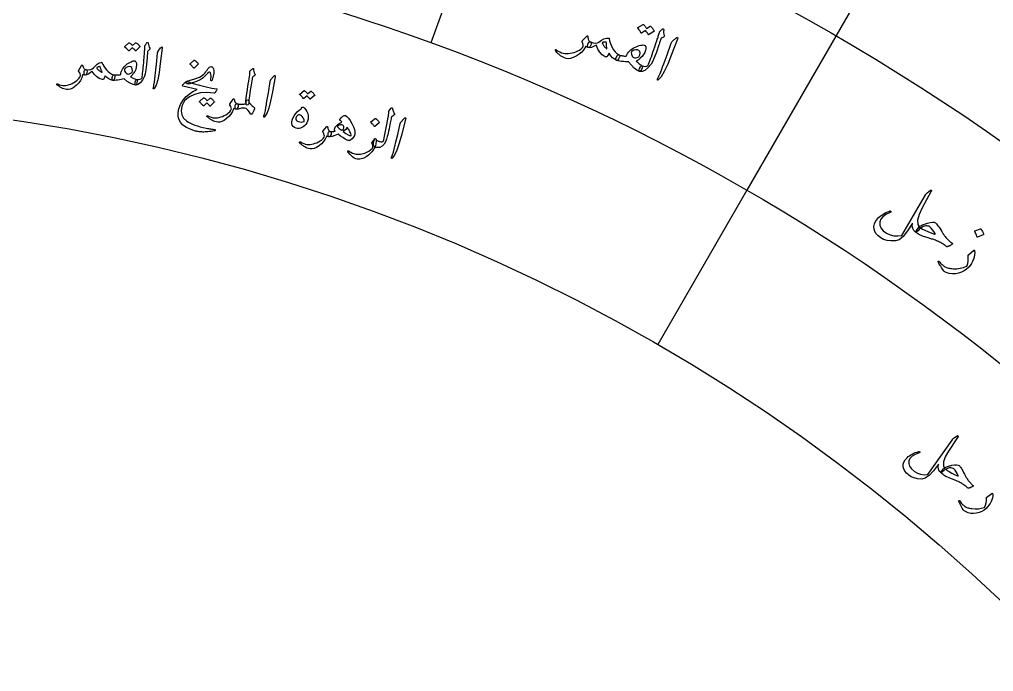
# Model space of a CAD drawing. Header units: millimetres. Extents: x -78 to 78, y -78 to 100.
# Drawn here: x 7.72 to 35.26, y 35.39 to 53.83 of the extents above; entities that cross this region are included whole.
import ezdxf

# ---------------------------------------------------------------- set-up
doc = ezdxf.new("R2010")
doc.units = ezdxf.units.MM
for name, color, linetype in [('ENGRAVE', 7, 'Continuous'), ('ENGRAVE_FINE', 8, 'Continuous'), ('TEXT', 5, 'Continuous')]:
    doc.layers.add(name, color=color, linetype=linetype)

msp = doc.modelspace()

# ---------------------------------------------------------------- linework, layer by layer
at = {"layer": 'ENGRAVE'}
for points in [[(35.0688, 60.7409), (30.8063, 53.358)], [(30.8063, 53.358), (28.2875, 48.9954)], [(28.2875, 48.9954), (25.7688, 44.6328)]]:
    msp.add_lwpolyline(points, dxfattribs=at)
for radius in [75.95, 75.95, 73.9156, 70.1375, 70.1375, 67.1538, 61.6125, 61.6125, 56.575, 56.575, 51.5375, 51.5375]:
    msp.add_circle((0, 0), radius, dxfattribs=at)
at = {"layer": 'ENGRAVE_FINE'}
msp.add_lwpolyline([(21.0727, 57.8968), (19.3498, 53.1631)], dxfattribs=at)
at = {"layer": 'TEXT'}
for points in [[(25.5574, 53.6375), (25.5607, 53.6386), (25.5644, 53.6384), (25.5686, 53.637), (25.5732, 53.6342), (25.5875, 53.6195), (25.601, 53.6045), (25.6136, 53.589), (25.6253, 53.5731), (25.6362, 53.5567), (25.6463, 53.5396), (25.6557, 53.5217), (25.6643, 53.5032), (25.6654, 53.4983), (25.6648, 53.4939), (25.6625, 53.49), (25.6586, 53.4867), (25.511, 53.3952), (25.5079, 53.3945), (25.5045, 53.3962), (25.5008, 53.4), (25.4969, 53.4062), (25.4945, 53.4112), (25.4904, 53.4186), (25.4844, 53.4283), (25.4765, 53.4404), (25.4667, 53.455), (25.455, 53.4723), (25.4412, 53.4922), (25.4255, 53.5148), (25.31, 53.4439), (25.3054, 53.4422), (25.3011, 53.4433), (25.297, 53.4472), (25.2932, 53.454), (25.2899, 53.4598), (25.2846, 53.4687), (25.2772, 53.4807), (25.2678, 53.4958), (25.2561, 53.5141), (25.2419, 53.5357), (25.2252, 53.5606), (25.206, 53.5887), (25.2045, 53.5926), (25.2045, 53.5958), (25.2061, 53.5983), (25.2092, 53.6), (25.3556, 53.6864), (25.3589, 53.6875), (25.3626, 53.6873), (25.3667, 53.6859), (25.3714, 53.6832), (25.384, 53.6714), (25.3957, 53.6592), (25.4067, 53.6463), (25.4168, 53.6329), (25.4262, 53.6191), (25.4349, 53.6049), (25.4428, 53.5904), (25.4501, 53.5756)], [(25.8319, 53.4909), (25.8575, 53.5134), (25.8775, 53.5314), (25.8922, 53.5447), (25.9013, 53.5535), (25.9077, 53.5589), (25.914, 53.5618), (25.9203, 53.5624), (25.9265, 53.5606), (25.9325, 53.5564), (25.9363, 53.5505), (25.938, 53.543), (25.9375, 53.5339), (25.9341, 53.4897), (25.9354, 53.4477), (25.9413, 53.4081), (25.9518, 53.3708), (25.9542, 53.3593), (25.9515, 53.349), (25.9436, 53.3398), (25.9307, 53.3318), (25.866, 53.2969), (25.8569, 53.2716), (25.8481, 53.2467), (25.8395, 53.2223), (25.8311, 53.1983), (25.8229, 53.1747), (25.8149, 53.1516), (25.8071, 53.1288), (25.7995, 53.1066), (25.7292, 52.9005), (25.6699, 52.7415), (25.622, 52.6294), (25.5853, 52.5643), (25.4935, 52.4585), (25.4073, 52.3891), (25.3268, 52.3564), (25.2518, 52.3601), (25.2501, 52.3609), (25.2484, 52.3618), (25.2467, 52.3626), (25.245, 52.3634), (25.2394, 52.3781), (25.2436, 52.4036), (25.2575, 52.4399), (25.2811, 52.487), (25.2912, 52.5038), (25.3022, 52.5143), (25.3142, 52.5184), (25.3271, 52.5162), (25.3752, 52.5038), (25.4194, 52.502), (25.4597, 52.511), (25.4962, 52.5306), (25.5124, 52.5675), (25.5297, 52.6101), (25.5483, 52.6581), (25.5681, 52.7118), (25.5891, 52.7707), (25.6113, 52.8347), (25.6348, 52.9037), (25.6594, 52.9777), (25.6841, 53.0502), (25.7062, 53.1155), (25.7255, 53.1735), (25.7421, 53.2243), (25.7562, 53.2677), (25.768, 53.3037), (25.7776, 53.3322), (25.7849, 53.3532), (25.8151, 53.4605), (25.8192, 53.4705), (25.8234, 53.4789), (25.8277, 53.4857), (25.8319, 53.4909)], [(11.0008, 53.1673), (11.0034, 53.169), (11.0067, 53.1697), (11.0107, 53.1693), (11.0154, 53.1679), (11.0313, 53.158), (11.0464, 53.1476), (11.0609, 53.1367), (11.0746, 53.1252), (11.0878, 53.1131), (11.1005, 53.1001), (11.1126, 53.0864), (11.1243, 53.0719), (11.1263, 53.0678), (11.1267, 53.0638), (11.1255, 53.0599), (11.1228, 53.0561), (11.0123, 52.9433), (11.0097, 52.9421), (11.0063, 52.9428), (11.0022, 52.9454), (10.9974, 52.95), (10.9943, 52.954), (10.989, 52.9596), (10.9816, 52.9669), (10.972, 52.9758), (10.9602, 52.9866), (10.9461, 52.9993), (10.9297, 53.0139), (10.9109, 53.0304), (10.8243, 52.9428), (10.8206, 52.9403), (10.8165, 52.9404), (10.8121, 52.9429), (10.8073, 52.9481), (10.8031, 52.9525), (10.7965, 52.9592), (10.7873, 52.9682), (10.7758, 52.9795), (10.7615, 52.9931), (10.7443, 53.0091), (10.7242, 53.0274), (10.7011, 53.0482), (10.6989, 53.0513), (10.6983, 53.0541), (10.6991, 53.0566), (10.7015, 53.0588), (10.812, 53.1668), (10.8147, 53.1685), (10.818, 53.1691), (10.822, 53.1688), (10.8267, 53.1674), (10.8403, 53.1597), (10.8533, 53.1514), (10.8658, 53.1425), (10.8776, 53.1328), (10.8889, 53.1227), (10.8996, 53.112), (10.9098, 53.101), (10.9194, 53.0894)], [(11.2749, 53.0974), (11.2926, 53.1228), (11.3064, 53.143), (11.3164, 53.158), (11.3226, 53.1677), (11.3271, 53.1738), (11.332, 53.1778), (11.3374, 53.1797), (11.3433, 53.1794), (11.3495, 53.177), (11.3541, 53.1727), (11.3572, 53.1664), (11.3588, 53.1582), (11.3654, 53.1185), (11.3756, 53.0817), (11.3894, 53.048), (11.4067, 53.0173), (11.4113, 53.0077), (11.4112, 52.998), (11.4062, 52.9882), (11.3965, 52.9783), (11.347, 52.9335), (11.3445, 52.9092), (11.3421, 52.8853), (11.3398, 52.8619), (11.3376, 52.8388), (11.3354, 52.8163), (11.3334, 52.7941), (11.3314, 52.7724), (11.3296, 52.7511), (11.3121, 52.5539), (11.2942, 52.4007), (11.2762, 52.2913), (11.2579, 52.2259), (11.1998, 52.1125), (11.1387, 52.0327), (11.0747, 51.9863), (11.0077, 51.9733), (11.006, 51.9737), (11.0043, 51.9741), (11.0026, 51.9744), (11.0009, 51.9748), (10.9929, 51.9865), (10.991, 52.01), (10.9955, 52.045), (11.0061, 52.0917), (11.0114, 52.1087), (11.0188, 52.1204), (11.0285, 52.1266), (11.0404, 52.1274), (11.0855, 52.1269), (11.1249, 52.1349), (11.1586, 52.1516), (11.1866, 52.1768), (11.1928, 52.2129), (11.1989, 52.2542), (11.2049, 52.3007), (11.2108, 52.3524), (11.2165, 52.409), (11.2223, 52.4702), (11.228, 52.5362), (11.2338, 52.6069), (11.2399, 52.6763), (11.2452, 52.7387), (11.2497, 52.7941), (11.2533, 52.8425), (11.2564, 52.8839), (11.259, 52.9183), (11.2613, 52.9455), (11.2632, 52.9657), (11.2666, 53.0669), (11.2681, 53.0767), (11.27, 53.085), (11.2722, 53.0919), (11.2749, 53.0974)], [(23.6441, 53.2361), (23.7611, 53.3526), (23.7721, 53.3612), (23.7804, 53.3641), (23.7859, 53.3613), (23.7886, 53.353), (23.7923, 53.3218), (23.7972, 53.2944), (23.8031, 53.2706), (23.8102, 53.2506), (23.8201, 53.2333), (23.8326, 53.2184), (23.8478, 53.2061), (23.8657, 53.1962), (23.882, 53.1831), (23.8886, 53.1627), (23.8856, 53.1351), (23.873, 53.1001), (23.8551, 53.0672), (23.8361, 53.046), (23.816, 53.0363), (23.7948, 53.0381), (23.7805, 53.0438), (23.7661, 53.05), (23.7517, 53.0567), (23.7372, 53.0639), (23.7344, 53.0644), (23.7312, 53.0634), (23.7277, 53.0611), (23.7238, 53.0573), (23.6772, 52.9783), (23.6183, 52.9078), (23.547, 52.8457), (23.4635, 52.7919), (23.3787, 52.7504), (23.3036, 52.7253), (23.2382, 52.7167), (23.1825, 52.7245), (23.1343, 52.7414), (23.0914, 52.7598), (23.0538, 52.7797), (23.0216, 52.8013), (23.0066, 52.8136), (22.9908, 52.8273), (22.9742, 52.8424), (22.9567, 52.8589), (22.9387, 52.877), (22.9202, 52.8968), (22.9013, 52.9184), (22.8819, 52.9417), (22.877, 52.9472), (22.8737, 52.9526), (22.8722, 52.9577), (22.8724, 52.9626), (22.8737, 52.9687), (22.8759, 52.9731), (22.8789, 52.9759), (22.8827, 52.977), (22.8873, 52.9775), (22.8919, 52.9767), (22.8964, 52.9746), (22.9009, 52.9712), (22.9509, 52.9362), (22.9999, 52.9084), (23.0479, 52.8877), (23.0949, 52.8743), (23.1439, 52.8669), (23.1937, 52.8639), (23.2444, 52.8654), (23.2959, 52.8713), (23.3483, 52.8815), (23.4016, 52.8959), (23.456, 52.9144), (23.5113, 52.937), (23.5557, 52.9603), (23.5941, 52.986), (23.6266, 53.0141), (23.6532, 53.0446), (23.661, 53.0706), (23.6605, 53.1045), (23.6518, 53.1463), (23.6347, 53.196), (23.6324, 53.2062), (23.6332, 53.2162), (23.6371, 53.2262), (23.6441, 53.2361)], [(24.3819, 53.3005), (24.3876, 53.3), (24.3919, 53.298), (24.3947, 53.2946), (24.3961, 53.2898), (24.4089, 53.2275), (24.4275, 53.1642), (24.4519, 53.0997), (24.482, 53.0341), (24.5191, 52.9706), (24.5634, 52.9148), (24.6148, 52.8668), (24.6736, 52.8264), (24.6864, 52.8162), (24.6928, 52.803), (24.6928, 52.7867), (24.6862, 52.7673), (24.6609, 52.7187), (24.6382, 52.6862), (24.618, 52.6697), (24.6002, 52.6694), (24.5433, 52.7026), (24.4903, 52.7471), (24.4412, 52.8031), (24.3959, 52.8704), (24.3712, 52.8289), (24.351, 52.7983), (24.3354, 52.7786), (24.3242, 52.7699), (24.3141, 52.7671), (24.3042, 52.7664), (24.2944, 52.7677), (24.2848, 52.7711), (24.1985, 52.8309), (24.1287, 52.9045), (24.0753, 52.9919), (24.0382, 53.0931), (24.0366, 53.0969), (24.0339, 53.0988), (24.0301, 53.0988), (24.0251, 53.0969), (23.9556, 53.0588), (23.8937, 53.0364), (23.8396, 53.0298), (23.7931, 53.0389), (23.785, 53.0446), (23.7801, 53.0532), (23.7782, 53.0645), (23.7795, 53.0788), (23.7882, 53.1189), (23.7997, 53.1509), (23.8142, 53.1747), (23.8316, 53.1904), (23.8412, 53.1953), (23.8498, 53.1981), (23.8574, 53.1986), (23.864, 53.197), (23.9415, 53.1708), (24.0072, 53.161), (24.0612, 53.1675), (24.1033, 53.1904), (24.1761, 53.2427), (24.2469, 53.2785), (24.3155, 53.2978), (24.3819, 53.3005)], [(24.3157, 53.1741), (24.3146, 53.1773), (24.3124, 53.1799), (24.3092, 53.1818), (24.305, 53.1833), (24.2773, 53.1871), (24.2521, 53.1868), (24.2296, 53.1823), (24.2098, 53.1738), (24.204, 53.1694), (24.2008, 53.1646), (24.2004, 53.1594), (24.2027, 53.1537), (24.2131, 53.1336), (24.2245, 53.1139), (24.237, 53.0947), (24.2506, 53.0758), (24.2654, 53.0574), (24.2812, 53.0393), (24.2981, 53.0217), (24.3162, 53.0045), (24.3211, 53.0007), (24.3252, 52.9983), (24.3285, 52.9973), (24.331, 52.9977), (24.3326, 52.9994), (24.3332, 53.002), (24.3328, 53.0056), (24.3315, 53.0102), (24.3285, 53.027), (24.3257, 53.0449), (24.3232, 53.0639), (24.3209, 53.0839), (24.3189, 53.105), (24.3174, 53.1271), (24.3163, 53.1501), (24.3157, 53.1741)], [(26.2762, 53.2955), (26.3087, 53.3192), (26.3277, 53.3237), (26.3332, 53.3092), (26.3252, 53.2756), (26.1563, 52.833), (26.0515, 52.5618), (25.9541, 52.352), (25.8643, 52.2035), (25.7821, 52.1161), (25.7723, 52.1105), (25.765, 52.1084), (25.7603, 52.11), (25.7582, 52.115), (25.7577, 52.1216), (25.7588, 52.1292), (25.7615, 52.138), (25.7658, 52.1478), (25.8027, 52.2225), (25.8385, 52.3035), (25.873, 52.3907), (25.9062, 52.4842), (25.9154, 52.5084), (25.9393, 52.5741), (25.9781, 52.6814), (26.0316, 52.8302), (26.1471, 53.1617), (26.1544, 53.1787), (26.1628, 53.1936), (26.1724, 53.2064), (26.183, 53.2169)], [(11.7094, 53.0212), (11.733, 53.0491), (11.7488, 53.0573), (11.7568, 53.0456), (11.757, 53.0142), (11.7038, 52.5868), (11.6701, 52.3247), (11.6295, 52.1184), (11.5824, 51.9678), (11.5288, 51.8728), (11.5214, 51.8657), (11.5154, 51.8623), (11.5109, 51.8627), (11.5079, 51.8667), (11.506, 51.8724), (11.5053, 51.8793), (11.5058, 51.8876), (11.5075, 51.8972), (11.5239, 51.9712), (11.5379, 52.0505), (11.5495, 52.135), (11.5586, 52.2247), (11.5614, 52.248), (11.5683, 52.3113), (11.5793, 52.4143), (11.5943, 52.5573), (11.6245, 52.875), (11.6272, 52.8917), (11.6314, 52.9066), (11.6371, 52.92), (11.6442, 52.9316)], [(25.4029, 53.0969), (25.4054, 53.0957), (25.4076, 53.0944), (25.4095, 53.0932), (25.4112, 53.0919), (25.4127, 53.0906), (25.4142, 53.0891), (25.4156, 53.0876), (25.4169, 53.0859), (25.4285, 53.061), (25.4338, 53.0325), (25.4327, 53.0003), (25.4253, 52.9645), (25.4007, 52.8964), (25.3678, 52.8347), (25.3264, 52.7794), (25.2766, 52.7305), (25.2637, 52.7196), (25.2503, 52.709), (25.2365, 52.6985), (25.2223, 52.6883), (25.2076, 52.6782), (25.1925, 52.6684), (25.177, 52.6587), (25.161, 52.6493), (25.1831, 52.6276), (25.2048, 52.6073), (25.2261, 52.5883), (25.2469, 52.5708), (25.2674, 52.5547), (25.2876, 52.5403), (25.3075, 52.5274), (25.3271, 52.5162), (25.3336, 52.5097), (25.3357, 52.4986), (25.3335, 52.483), (25.3269, 52.4628), (25.3063, 52.4136), (25.287, 52.38), (25.2688, 52.3622), (25.2518, 52.3601), (25.1781, 52.3961), (25.1024, 52.4533), (25.0244, 52.5316), (24.9441, 52.631), (24.9013, 52.631), (24.8544, 52.633), (24.8034, 52.6368), (24.7483, 52.6425), (24.6938, 52.6495), (24.6507, 52.6564), (24.6189, 52.6633), (24.5985, 52.6702), (24.5899, 52.6771), (24.5848, 52.6883), (24.5832, 52.7036), (24.5852, 52.7231), (24.5875, 52.7338), (24.5905, 52.7441), (24.5942, 52.754), (24.5988, 52.7635), (24.6038, 52.7729), (24.6092, 52.782), (24.615, 52.791), (24.621, 52.7999), (24.6345, 52.8151), (24.6474, 52.8248), (24.6599, 52.8288), (24.6718, 52.8272), (24.6988, 52.8201), (24.7253, 52.8136), (24.7513, 52.8077), (24.7768, 52.8025), (24.802, 52.7977), (24.8272, 52.7934), (24.8523, 52.7895), (24.8773, 52.7861), (24.8925, 52.8267), (24.914, 52.8661), (24.9419, 52.9044), (24.9762, 52.9416), (25.008, 52.9696), (25.0418, 52.9953), (25.0776, 53.0187), (25.1154, 53.0398), (25.1554, 53.0585), (25.198, 53.0746), (25.2429, 53.0883), (25.2904, 53.0995), (25.3258, 53.1049), (25.3564, 53.1064), (25.3821, 53.1037), (25.4029, 53.0969)], [(25.2364, 52.9503), (25.1945, 52.9675), (25.1482, 52.9704), (25.0976, 52.9591), (25.0427, 52.9336), (25.0301, 52.9225), (25.0231, 52.9045), (25.0216, 52.8797), (25.0256, 52.848), (25.0354, 52.8154), (25.0492, 52.7889), (25.0673, 52.7683), (25.0895, 52.7537), (25.1176, 52.7456), (25.1514, 52.7451), (25.191, 52.7522), (25.2364, 52.7668), (25.2617, 52.8262), (25.2702, 52.8766), (25.2618, 52.918), (25.2364, 52.9503)], [(10.036, 52.6152), (10.0411, 52.616), (10.0453, 52.6152), (10.0485, 52.6128), (10.0508, 52.6088), (10.0756, 52.5566), (10.1058, 52.5047), (10.1413, 52.453), (10.1821, 52.4017), (10.2285, 52.3536), (10.2797, 52.314), (10.3356, 52.2827), (10.3962, 52.2597), (10.4097, 52.2536), (10.4182, 52.2433), (10.4217, 52.2289), (10.4201, 52.2103), (10.4083, 52.1619), (10.3953, 52.1283), (10.381, 52.1094), (10.3654, 52.1052), (10.3079, 52.1222), (10.2515, 52.1501), (10.196, 52.1888), (10.1415, 52.2384), (10.1287, 52.1965), (10.1175, 52.1651), (10.1079, 52.1443), (10.1, 52.1342), (10.0917, 52.1295), (10.083, 52.1268), (10.0741, 52.1258), (10.0649, 52.1267), (9.9757, 52.1609), (9.8981, 52.2107), (9.832, 52.2763), (9.7774, 52.3577), (9.7751, 52.3606), (9.7723, 52.3617), (9.769, 52.3609), (9.765, 52.3582), (9.7119, 52.3094), (9.6621, 52.2763), (9.6157, 52.2587), (9.5727, 52.2567), (9.5644, 52.26), (9.5581, 52.2665), (9.5541, 52.2761), (9.5521, 52.2889), (9.551, 52.3263), (9.5543, 52.357), (9.562, 52.3812), (9.5739, 52.3988), (9.5813, 52.4052), (9.5883, 52.4095), (9.5949, 52.4116), (9.6011, 52.4116), (9.6752, 52.4053), (9.7354, 52.4109), (9.7816, 52.4283), (9.8138, 52.4577), (9.8668, 52.5196), (9.9215, 52.5665), (9.9779, 52.5984), (10.036, 52.6152)], [(10.9815, 52.6566), (10.9839, 52.656), (10.9861, 52.6554), (10.9881, 52.6547), (10.9899, 52.654), (10.9915, 52.6531), (10.9931, 52.6522), (10.9947, 52.6511), (10.9963, 52.6499), (11.0119, 52.6305), (11.0227, 52.6064), (11.0287, 52.5778), (11.0299, 52.5446), (11.023, 52.4791), (11.0073, 52.4174), (10.9827, 52.3597), (10.9494, 52.3057), (10.9403, 52.2933), (10.9308, 52.281), (10.9209, 52.2688), (10.9105, 52.2567), (10.8998, 52.2446), (10.8886, 52.2326), (10.877, 52.2208), (10.8649, 52.209), (10.8891, 52.1946), (10.9126, 52.1814), (10.9355, 52.1692), (10.9577, 52.1583), (10.9793, 52.1485), (11.0003, 52.1401), (11.0206, 52.1331), (11.0404, 52.1274), (11.0475, 52.1231), (11.0518, 52.1138), (11.0532, 52.0995), (11.0518, 52.0803), (11.0443, 52.0323), (11.0344, 51.9985), (11.0223, 51.9789), (11.0077, 51.9733), (10.9349, 51.9892), (10.8556, 52.0232), (10.7698, 52.0754), (10.6773, 52.1458), (10.6395, 52.1366), (10.5977, 52.1281), (10.5519, 52.1205), (10.502, 52.1136), (10.4523, 52.108), (10.4128, 52.1047), (10.3832, 52.1039), (10.3637, 52.1056), (10.3546, 52.1099), (10.3477, 52.1186), (10.343, 52.1318), (10.3405, 52.1494), (10.3402, 52.1593), (10.3406, 52.169), (10.3418, 52.1786), (10.3437, 52.1881), (10.3462, 52.1974), (10.349, 52.2066), (10.3521, 52.2158), (10.3555, 52.225), (10.3641, 52.2413), (10.3734, 52.2526), (10.3835, 52.2589), (10.3944, 52.2601), (10.4198, 52.2596), (10.4446, 52.2596), (10.4688, 52.2601), (10.4925, 52.261), (10.5158, 52.2623), (10.5389, 52.2639), (10.5619, 52.2659), (10.5848, 52.2683), (10.5894, 52.3074), (10.5998, 52.3469), (10.6161, 52.3868), (10.6384, 52.427), (10.6604, 52.4586), (10.6846, 52.4886), (10.7112, 52.517), (10.74, 52.5438), (10.7713, 52.569), (10.8054, 52.5925), (10.8421, 52.6143), (10.8816, 52.6345), (10.9117, 52.647), (10.9384, 52.6548), (10.9616, 52.6581), (10.9815, 52.6566)], [(12.6582, 52.6785), (12.6609, 52.6801), (12.6642, 52.6807), (12.6682, 52.6802), (12.6728, 52.6786), (12.7031, 52.6571), (12.7307, 52.6331), (12.7556, 52.6066), (12.7779, 52.5776), (12.7797, 52.5735), (12.7801, 52.5698), (12.7789, 52.5665), (12.7763, 52.5636), (12.6642, 52.4539), (12.6604, 52.4515), (12.6564, 52.4517), (12.652, 52.4544), (12.6474, 52.4597), (12.6434, 52.4643), (12.637, 52.4712), (12.6282, 52.4805), (12.6171, 52.4922), (12.6033, 52.5063), (12.5867, 52.5229), (12.5673, 52.5419), (12.545, 52.5635), (12.5422, 52.5668), (12.5411, 52.5698), (12.5417, 52.5723), (12.544, 52.5745)], [(9.3985, 52.3985), (9.4765, 52.5268), (9.4844, 52.5367), (9.4911, 52.541), (9.4965, 52.5398), (9.5007, 52.533), (9.5108, 52.5063), (9.521, 52.4831), (9.5314, 52.4635), (9.542, 52.4473), (9.5544, 52.4341), (9.5687, 52.4238), (9.5849, 52.4161), (9.6028, 52.4113), (9.62, 52.4033), (9.6302, 52.3867), (9.6336, 52.3616), (9.6301, 52.328), (9.6213, 52.2951), (9.6092, 52.2722), (9.5935, 52.2593), (9.5744, 52.2564), (9.5605, 52.2583), (9.5465, 52.2606), (9.5323, 52.2634), (9.518, 52.2667), (9.5154, 52.2665), (9.5128, 52.265), (9.5102, 52.2621), (9.5075, 52.2579), (9.4835, 52.1781), (9.4468, 52.1031), (9.3973, 52.0328), (9.3352, 51.9672), (9.2693, 51.9122), (9.2084, 51.8738), (9.1526, 51.8521), (9.1017, 51.8469), (9.0554, 51.8513), (9.0136, 51.8583), (8.9761, 51.8678), (8.943, 51.8799), (8.9271, 51.8875), (8.9101, 51.8962), (8.8922, 51.9059), (8.8732, 51.9167), (8.8533, 51.9287), (8.8327, 51.9422), (8.8114, 51.9572), (8.7893, 51.9736), (8.7837, 51.9774), (8.7796, 51.9814), (8.7772, 51.9856), (8.7763, 51.99), (8.7761, 51.9956), (8.7771, 52), (8.7791, 52.0031), (8.7823, 52.0049), (8.7863, 52.0063), (8.7905, 52.0066), (8.7949, 52.0058), (8.7996, 52.0038), (8.8514, 51.9837), (8.9006, 51.9697), (8.9475, 51.9619), (8.9919, 51.9602), (9.0368, 51.9642), (9.0814, 51.9724), (9.1258, 51.9847), (9.17, 52.001), (9.214, 52.0214), (9.258, 52.0456), (9.302, 52.0737), (9.346, 52.1057), (9.3801, 52.1359), (9.4085, 52.1669), (9.4311, 52.1987), (9.4479, 52.2314), (9.4492, 52.256), (9.4415, 52.2859), (9.4247, 52.3209), (9.3988, 52.3611), (9.3946, 52.3696), (9.3931, 52.3786), (9.3944, 52.3883), (9.3985, 52.3985)], [(10.0048, 52.4893), (10.0032, 52.4918), (10.0007, 52.4936), (9.9975, 52.4947), (9.9934, 52.495), (9.9681, 52.4923), (9.946, 52.4866), (9.9271, 52.4779), (9.9114, 52.466), (9.9072, 52.4609), (9.9055, 52.456), (9.9063, 52.4513), (9.9095, 52.4468), (9.923, 52.4313), (9.9374, 52.4164), (9.9526, 52.4021), (9.9687, 52.3884), (9.9857, 52.3753), (10.0036, 52.3628), (10.0224, 52.3509), (10.042, 52.3396), (10.0472, 52.3373), (10.0513, 52.336), (10.0545, 52.3359), (10.0566, 52.3368), (10.0576, 52.3386), (10.0576, 52.3411), (10.0565, 52.3442), (10.0543, 52.348), (10.048, 52.3621), (10.0417, 52.3773), (10.0353, 52.3935), (10.029, 52.4107), (10.0227, 52.4289), (10.0165, 52.4481), (10.0106, 52.4682), (10.0048, 52.4893)], [(10.8663, 52.4911), (10.8255, 52.4972), (10.784, 52.4897), (10.7418, 52.4688), (10.6989, 52.4344), (10.6902, 52.4219), (10.6878, 52.4045), (10.6919, 52.3822), (10.7023, 52.3551), (10.718, 52.3284), (10.736, 52.308), (10.7564, 52.2937), (10.7791, 52.2857), (10.8057, 52.2846), (10.8356, 52.2915), (10.8691, 52.3063), (10.906, 52.3291), (10.9155, 52.387), (10.912, 52.4333), (10.8956, 52.468), (10.8663, 52.4911)], [(12.4054, 52.0462), (12.4183, 52.0557), (12.4327, 52.0647), (12.4486, 52.0732), (12.466, 52.0812), (12.4848, 52.0889), (12.5052, 52.0964), (12.5271, 52.1035), (12.5506, 52.1104), (12.6549, 52.1422), (12.7407, 52.1715), (12.808, 52.1985), (12.8566, 52.2232), (12.8961, 52.2496), (12.9317, 52.2791), (12.9632, 52.3115), (12.9907, 52.3469), (13.0033, 52.3649), (13.0156, 52.382), (13.0275, 52.3981), (13.0391, 52.4133), (13.0502, 52.4274), (13.0606, 52.4402), (13.0704, 52.4517), (13.0795, 52.4619), (13.0981, 52.4785), (13.1168, 52.4891), (13.1356, 52.4935), (13.1545, 52.4918), (13.1715, 52.4845), (13.1864, 52.4716), (13.1992, 52.4532), (13.21, 52.4292), (13.218, 52.3784), (13.2139, 52.3091), (13.1975, 52.2212), (13.1688, 52.1147), (13.1653, 52.1053), (13.1604, 52.0992), (13.154, 52.0964), (13.1462, 52.0969), (13.1389, 52.1004), (13.1341, 52.1063), (13.1317, 52.1148), (13.1317, 52.1258), (13.1392, 52.2108), (13.1349, 52.2739), (13.119, 52.3151), (13.0914, 52.3344), (13.0832, 52.335), (13.0742, 52.3329), (13.0642, 52.3281), (13.0533, 52.3205), (13.0481, 52.3157), (13.042, 52.3096), (13.0348, 52.3023), (13.0267, 52.2938), (13.0175, 52.2841), (13.0074, 52.2731), (12.9963, 52.2609), (12.9842, 52.2475), (12.9156, 52.1801), (12.8309, 52.1223), (12.7303, 52.0743), (12.6137, 52.0358), (12.6125, 52.0354), (12.6088, 52.0342), (12.6027, 52.0323), (12.5942, 52.0297), (12.5832, 52.0263), (12.5698, 52.0221), (12.554, 52.0171), (12.5357, 52.0114), (12.4983, 52.0044), (12.4642, 52.0079), (12.4332, 52.0218), (12.4054, 52.0462)], [(14.282, 52.0349), (14.2635, 51.9256), (14.2476, 51.8283), (14.2343, 51.743), (14.2236, 51.6698), (14.2155, 51.6086), (14.2101, 51.5596), (14.2073, 51.5228), (14.2072, 51.4982), (14.2081, 51.4662), (14.2033, 51.4412), (14.1927, 51.4233), (14.1763, 51.4123), (14.1589, 51.4086), (14.145, 51.4123), (14.1348, 51.4234), (14.1283, 51.4419), (14.1254, 51.5063), (14.135, 51.6201), (14.1568, 51.7835), (14.1909, 51.9963), (14.2071, 52.0874), (14.2196, 52.1603), (14.2282, 52.215), (14.2329, 52.2515), (14.2352, 52.3343), (14.2365, 52.3486), (14.2394, 52.3612), (14.2438, 52.3721), (14.2498, 52.3811), (14.2711, 52.4013), (14.2877, 52.417), (14.2996, 52.428), (14.3068, 52.4345), (14.3202, 52.4432), (14.3299, 52.4449), (14.3359, 52.4398), (14.3381, 52.4277), (14.3392, 52.395), (14.3466, 52.3592), (14.3602, 52.3203), (14.3801, 52.2783), (14.3836, 52.2701), (14.3841, 52.2627), (14.3816, 52.2561), (14.3761, 52.2504), (14.368, 52.2438), (14.3604, 52.2377), (14.3532, 52.232), (14.3466, 52.2267), (14.3404, 52.2219), (14.3346, 52.2175), (14.3294, 52.2136), (14.3245, 52.2101), (14.3173, 52.2039), (14.3118, 52.1972), (14.308, 52.1901), (14.306, 52.1825), (14.3037, 52.1653), (14.2989, 52.135), (14.2917, 52.0915), (14.282, 52.0349)], [(12.5963, 52.031), (12.8129, 51.9699), (13.0014, 51.9222), (13.1619, 51.8881), (13.2945, 51.8678), (13.2986, 51.8673), (13.302, 51.8661), (13.3046, 51.8644), (13.3066, 51.862), (13.3077, 51.8592), (13.308, 51.856), (13.3074, 51.8525), (13.3059, 51.8486), (13.2986, 51.834), (13.2917, 51.8207), (13.2852, 51.8085), (13.2792, 51.7977), (13.2737, 51.788), (13.2685, 51.7796), (13.2638, 51.7725), (13.2595, 51.7666), (13.2513, 51.7575), (13.243, 51.7514), (13.2345, 51.7482), (13.2259, 51.7481), (13.0212, 51.7622), (12.837, 51.749), (12.6735, 51.7088), (12.5307, 51.6417), (12.4538, 51.5871), (12.3924, 51.5243), (12.3467, 51.4536), (12.3164, 51.3748), (12.2961, 51.2446), (12.3119, 51.1306), (12.3638, 51.0329), (12.4516, 50.9513), (12.5, 50.9212), (12.5543, 50.8928), (12.6145, 50.866), (12.6806, 50.8407), (12.7525, 50.817), (12.83, 50.7947), (12.9131, 50.7737), (13.002, 50.7541), (13.0337, 50.7478), (13.065, 50.7419), (13.0959, 50.7364), (13.1262, 50.7311), (13.1559, 50.7262), (13.1848, 50.7218), (13.2127, 50.7178), (13.2398, 50.7143), (13.2479, 50.7126), (13.253, 50.709), (13.2552, 50.7034), (13.2545, 50.6959), (13.2517, 50.6877), (13.2481, 50.6818), (13.2438, 50.678), (13.2388, 50.6765), (13.1866, 50.6685), (13.1375, 50.6618), (13.0914, 50.6562), (13.0482, 50.6518), (13.0082, 50.6486), (12.9713, 50.6463), (12.9375, 50.645), (12.9068, 50.6447), (12.8784, 50.646), (12.8509, 50.6477), (12.8242, 50.6498), (12.7984, 50.6524), (12.7735, 50.6556), (12.7494, 50.6598), (12.726, 50.6649), (12.7034, 50.6709), (12.5517, 50.7217), (12.4291, 50.7803), (12.3356, 50.8467), (12.2712, 50.9213), (12.2307, 51.0047), (12.2102, 51.0957), (12.2097, 51.1942), (12.2293, 51.3002), (12.2768, 51.4263), (12.3465, 51.543), (12.4385, 51.6503), (12.5529, 51.748), (12.5952, 51.7756), (12.6416, 51.8007), (12.6921, 51.8231), (12.7468, 51.8429), (12.3365, 51.9457), (12.3276, 51.9523), (12.3253, 51.961), (12.3295, 51.9716), (12.3403, 51.9844), (12.3591, 52.0022), (12.3762, 52.0181), (12.3915, 52.0322), (12.405, 52.0445), (12.4167, 52.0549), (12.4265, 52.0632), (12.4346, 52.0695), (12.4408, 52.0738), (12.4521, 52.0721), (12.4818, 52.0644), (12.5299, 52.0507), (12.5963, 52.031)], [(14.9042, 52.2132), (14.9295, 52.2397), (14.9457, 52.2468), (14.953, 52.2347), (14.9513, 52.2034), (14.8723, 51.78), (14.8227, 51.5204), (14.7697, 51.3169), (14.7136, 51.1694), (14.6543, 51.0779), (14.6464, 51.0713), (14.6403, 51.0683), (14.6358, 51.0689), (14.633, 51.0731), (14.6315, 51.0789), (14.6313, 51.0859), (14.6323, 51.0941), (14.6345, 51.1036), (14.6554, 51.1765), (14.6742, 51.2547), (14.6909, 51.3383), (14.7054, 51.4273), (14.7096, 51.4505), (14.7204, 51.5132), (14.7376, 51.6154), (14.7612, 51.7572), (14.8106, 52.0725), (14.8144, 52.0889), (14.8195, 52.1036), (14.8259, 52.1166), (14.8337, 52.1278)], [(15.9554, 51.7973), (15.9581, 51.7987), (15.9615, 51.7991), (15.9654, 51.7983), (15.97, 51.7964), (15.9847, 51.7851), (15.9988, 51.7733), (16.0121, 51.7611), (16.0247, 51.7484), (16.0367, 51.7351), (16.048, 51.721), (16.0588, 51.7062), (16.069, 51.6907), (16.0706, 51.6864), (16.0706, 51.6824), (16.0691, 51.6786), (16.066, 51.6751), (15.9455, 51.5732), (15.9428, 51.5722), (15.9395, 51.5732), (15.9357, 51.5763), (15.9314, 51.5813), (15.9286, 51.5855), (15.9239, 51.5916), (15.9172, 51.5995), (15.9086, 51.6093), (15.8979, 51.6212), (15.8851, 51.6351), (15.8701, 51.6512), (15.853, 51.6695), (15.7586, 51.5904), (15.7547, 51.5883), (15.7507, 51.5887), (15.7465, 51.5917), (15.7422, 51.5972), (15.7385, 51.602), (15.7325, 51.6093), (15.7243, 51.6191), (15.7139, 51.6315), (15.701, 51.6464), (15.6854, 51.6639), (15.6671, 51.6841), (15.6462, 51.7069), (15.6443, 51.7102), (15.6439, 51.713), (15.645, 51.7155), (15.6476, 51.7174), (15.7677, 51.8145), (15.7705, 51.8159), (15.7738, 51.8163), (15.7777, 51.8155), (15.7823, 51.8137), (15.7951, 51.8048), (15.8073, 51.7953), (15.8188, 51.7852), (15.8297, 51.7745), (15.8399, 51.7633), (15.8496, 51.7517), (15.8586, 51.7398), (15.8671, 51.7274)], [(13.1146, 51.6013), (13.1173, 51.6029), (13.1205, 51.6034), (13.1245, 51.6028), (13.129, 51.6012), (13.144, 51.5907), (13.1584, 51.5797), (13.172, 51.5682), (13.185, 51.5562), (13.1973, 51.5436), (13.2091, 51.5302), (13.2203, 51.516), (13.2311, 51.5011), (13.2328, 51.4969), (13.233, 51.4929), (13.2317, 51.4891), (13.2288, 51.4854), (13.115, 51.3772), (13.1124, 51.3761), (13.1091, 51.3769), (13.1052, 51.3797), (13.1007, 51.3845), (13.0978, 51.3886), (13.0929, 51.3944), (13.086, 51.402), (13.0771, 51.4113), (13.066, 51.4225), (13.0528, 51.4357), (13.0374, 51.451), (13.0198, 51.4682), (12.9306, 51.3843), (12.9269, 51.3819), (12.9229, 51.3821), (12.9187, 51.3849), (12.9142, 51.3902), (12.9103, 51.3948), (12.9041, 51.4017), (12.8956, 51.4111), (12.8848, 51.4228), (12.8715, 51.437), (12.8554, 51.4536), (12.8366, 51.4728), (12.815, 51.4944), (12.813, 51.4976), (12.8125, 51.5004), (12.8134, 51.5029), (12.8158, 51.505), (12.9295, 51.6083), (12.9321, 51.6099), (12.9354, 51.6104), (12.9393, 51.6099), (12.9439, 51.6083), (12.9568, 51.6001), (12.9692, 51.5913), (12.981, 51.5819), (12.9921, 51.5718), (13.0027, 51.5612), (13.0127, 51.5501), (13.0222, 51.5387), (13.031, 51.5268)], [(13.6763, 51.448), (13.7646, 51.5694), (13.7733, 51.5786), (13.7803, 51.5824), (13.7856, 51.5807), (13.7893, 51.5736), (13.7971, 51.5462), (13.8053, 51.5222), (13.8141, 51.5018), (13.8233, 51.4848), (13.8347, 51.4707), (13.848, 51.4591), (13.8635, 51.4502), (13.881, 51.4439), (13.8974, 51.4345), (13.9063, 51.4171), (13.9076, 51.3919), (13.9013, 51.3587), (13.8899, 51.3266), (13.8759, 51.3048), (13.8592, 51.2932), (13.8399, 51.2919), (13.8262, 51.2949), (13.8124, 51.2984), (13.7985, 51.3023), (13.7845, 51.3068), (13.7819, 51.3068), (13.7792, 51.3055), (13.7764, 51.3028), (13.7734, 51.2989), (13.7429, 51.2213), (13.7001, 51.1496), (13.645, 51.0836), (13.5777, 51.0233), (13.5075, 50.974), (13.4437, 50.9407), (13.3863, 50.9236), (13.3351, 50.9227), (13.2894, 50.9309), (13.2483, 50.9413), (13.2117, 50.9538), (13.1797, 50.9685), (13.1644, 50.9774), (13.1483, 50.9875), (13.1312, 50.9987), (13.1132, 51.011), (13.0944, 51.0246), (13.0749, 51.0398), (13.0549, 51.0564), (13.0342, 51.0746), (13.0289, 51.0789), (13.0252, 51.0832), (13.0231, 51.0876), (13.0226, 51.092), (13.0229, 51.0977), (13.0242, 51.1019), (13.0265, 51.1049), (13.0298, 51.1064), (13.0339, 51.1075), (13.0381, 51.1074), (13.0425, 51.1062), (13.047, 51.1038), (13.0969, 51.0795), (13.1449, 51.0616), (13.1909, 51.0499), (13.235, 51.0446), (13.2801, 51.0449), (13.3252, 51.0494), (13.3705, 51.058), (13.4159, 51.0706), (13.4614, 51.0873), (13.5073, 51.1079), (13.5534, 51.1323), (13.5999, 51.1605), (13.6364, 51.1878), (13.6672, 51.2163), (13.6924, 51.2462), (13.7118, 51.2773), (13.7151, 51.3018), (13.7099, 51.3322), (13.696, 51.3685), (13.6736, 51.4107), (13.67, 51.4195), (13.6693, 51.4286), (13.6714, 51.4381), (13.6763, 51.448)], [(14.1639, 51.5519), (14.1842, 51.5481), (14.1984, 51.5387), (14.2066, 51.5238), (14.2086, 51.5033), (14.2093, 51.4932), (14.2133, 51.4825), (14.2205, 51.4711), (14.2309, 51.459), (14.2376, 51.4523), (14.2451, 51.4448), (14.2532, 51.4366), (14.2621, 51.4277), (14.2717, 51.4181), (14.2821, 51.4083), (14.2933, 51.398), (14.3053, 51.3875), (14.3277, 51.3677), (14.3451, 51.3514), (14.3576, 51.3385), (14.3651, 51.329), (14.3698, 51.3212), (14.3722, 51.3139), (14.3722, 51.3069), (14.3698, 51.3004), (14.3487, 51.2521), (14.3289, 51.211), (14.3106, 51.1773), (14.2936, 51.1509), (14.2903, 51.1479), (14.286, 51.1463), (14.2807, 51.146), (14.2745, 51.1472), (14.2669, 51.1496), (14.261, 51.1523), (14.2568, 51.1552), (14.2541, 51.1583), (14.2228, 51.2096), (14.1915, 51.2515), (14.1603, 51.2841), (14.1292, 51.3073), (14.0948, 51.32), (14.0506, 51.3235), (13.9967, 51.3178), (13.9331, 51.3029), (13.9023, 51.2954), (13.8762, 51.2911), (13.8549, 51.2901), (13.8383, 51.2923), (13.8309, 51.2958), (13.8255, 51.3016), (13.8221, 51.3099), (13.8207, 51.3206), (13.8218, 51.3793), (13.832, 51.4195), (13.8511, 51.4412), (13.8793, 51.4444), (13.9074, 51.4402), (13.9365, 51.4371), (13.9666, 51.435), (13.9976, 51.4341), (14.0296, 51.4343), (14.0624, 51.4359), (14.096, 51.4388), (14.1304, 51.4431), (14.133, 51.4913), (14.1394, 51.5255), (14.1497, 51.5457), (14.1639, 51.5519)], [(15.7134, 51.3462), (15.7298, 51.3484), (15.7465, 51.3447), (15.7635, 51.3353), (15.7808, 51.32), (15.8204, 51.2714), (15.8507, 51.2206), (15.8719, 51.1676), (15.8837, 51.1123), (15.8868, 51.0577), (15.8809, 51.0046), (15.8662, 50.9532), (15.8426, 50.9034), (15.8143, 50.8601), (15.7826, 50.8235), (15.7473, 50.7938), (15.7084, 50.771), (15.6678, 50.7555), (15.6271, 50.748), (15.5865, 50.7485), (15.5458, 50.7569), (15.4952, 50.7765), (15.4575, 50.804), (15.4326, 50.8395), (15.4205, 50.8829), (15.4201, 50.9314), (15.4306, 50.9836), (15.452, 51.0397), (15.4843, 51.0995), (15.5256, 51.1592), (15.5733, 51.2133), (15.6274, 51.2618), (15.6878, 51.3046), (15.6901, 51.3068), (15.6925, 51.3109), (15.6951, 51.3171), (15.6978, 51.3253), (15.7011, 51.3342), (15.7048, 51.3406), (15.7089, 51.3446), (15.7134, 51.3462)], [(18.2571, 51.3288), (18.2608, 51.3265), (18.2634, 51.3228), (18.2651, 51.3175), (18.2658, 51.3108), (18.2669, 51.3005), (18.2704, 51.2864), (18.2763, 51.2684), (18.2845, 51.2465), (18.2896, 51.2347), (18.2946, 51.2232), (18.2995, 51.2121), (18.3043, 51.2014), (18.3092, 51.1911), (18.3142, 51.1813), (18.3194, 51.1721), (18.3248, 51.1634), (18.3285, 51.1525), (18.3268, 51.1413), (18.3194, 51.1297), (18.3066, 51.1178), (18.2401, 51.0691), (18.2344, 51.0461), (18.2281, 51.0177), (18.2211, 50.9839), (18.2136, 50.9448), (18.205, 50.9003), (18.195, 50.8502), (18.1836, 50.7945), (18.1707, 50.7334), (18.1584, 50.6725), (18.1462, 50.6167), (18.1342, 50.5659), (18.1224, 50.5202), (18.1108, 50.4795), (18.0996, 50.4438), (18.0888, 50.413), (18.0784, 50.3872), (18.0322, 50.3034), (17.9777, 50.2449), (17.9149, 50.2115), (17.8438, 50.2034), (17.8331, 50.2039), (17.8228, 50.2048), (17.8131, 50.2063), (17.8039, 50.2083), (17.7952, 50.2107), (17.787, 50.2134), (17.7792, 50.2164), (17.7719, 50.2197), (17.7529, 50.2344), (17.7403, 50.2573), (17.734, 50.2884), (17.7341, 50.3276), (17.7388, 50.3681), (17.7466, 50.4026), (17.7573, 50.4311), (17.7711, 50.4538), (17.7745, 50.4574), (17.7778, 50.4597), (17.7812, 50.4606), (17.7845, 50.4602), (17.7883, 50.4584), (17.7914, 50.4559), (17.7937, 50.4527), (17.7954, 50.4489), (17.8117, 50.427), (17.8326, 50.4084), (17.8581, 50.393), (17.8883, 50.3808), (17.9215, 50.3727), (17.9524, 50.3691), (17.981, 50.3701), (18.0072, 50.3755), (18.023, 50.4259), (18.0454, 50.5227), (18.0742, 50.6659), (18.1094, 50.8556), (18.147, 51.067), (18.152, 51.095), (18.1561, 51.1218), (18.1593, 51.1473), (18.1615, 51.1714), (18.1623, 51.1836), (18.1634, 51.1947), (18.1646, 51.2046), (18.166, 51.2135), (18.1674, 51.2212), (18.1685, 51.2277), (18.1692, 51.233), (18.1697, 51.2372), (18.1717, 51.2462), (18.1747, 51.254), (18.1787, 51.2605), (18.1836, 51.2657), (18.2424, 51.3247), (18.2463, 51.3274), (18.25, 51.3289), (18.2536, 51.3294), (18.2571, 51.3288)], [(15.7618, 50.9376), (15.7715, 50.9442), (15.7759, 50.9552), (15.7751, 50.9706), (15.769, 50.9904), (15.7433, 51.0445), (15.7147, 51.0858), (15.6833, 51.1143), (15.649, 51.1298), (15.6311, 51.132), (15.6127, 51.1276), (15.5936, 51.1169), (15.5739, 51.0997), (15.5564, 51.08), (15.5437, 51.0618), (15.5357, 51.0451), (15.5326, 51.0299), (15.536, 50.9993), (15.5502, 50.9738), (15.575, 50.9535), (15.6105, 50.9384), (15.6518, 50.9286), (15.6908, 50.9252), (15.7275, 50.9282), (15.7618, 50.9376)], [(16.7836, 50.999), (16.827, 51.0571), (16.8679, 51.0947), (16.9063, 51.1119), (16.9422, 51.1088), (16.9798, 51.0847), (17.0217, 51.0395), (17.0679, 50.9732), (17.1182, 50.8858), (17.1625, 50.7952), (17.1918, 50.7169), (17.2063, 50.651), (17.2059, 50.5976), (17.1912, 50.5426), (17.1668, 50.4948), (17.1327, 50.4544), (17.0888, 50.4211), (17.0644, 50.4095), (17.0399, 50.4044), (17.0153, 50.4057), (16.9906, 50.4136), (16.9262, 50.4465), (16.8616, 50.485), (16.7968, 50.5294), (16.7318, 50.5794), (16.6386, 50.5416), (16.5632, 50.5174), (16.5054, 50.507), (16.4653, 50.5103), (16.4586, 50.5144), (16.4534, 50.5216), (16.4497, 50.532), (16.4475, 50.5456), (16.4468, 50.6012), (16.4577, 50.6389), (16.4801, 50.6585), (16.5141, 50.6601), (16.5468, 50.6561), (16.5794, 50.6562), (16.6117, 50.6606), (16.6438, 50.6692), (16.6314, 50.6955), (16.6286, 50.7225), (16.6355, 50.7503), (16.6521, 50.7788), (16.6899, 50.8241), (16.7329, 50.8633), (16.781, 50.8963), (16.8344, 50.9233), (16.8288, 50.9384), (16.8197, 50.9516), (16.8073, 50.963), (16.7915, 50.9725), (16.7839, 50.9779), (16.78, 50.9841), (16.7799, 50.9911), (16.7836, 50.999)], [(17.7822, 51.0284), (17.785, 51.0298), (17.7884, 51.03), (17.7923, 51.0291), (17.7967, 51.0271), (17.8246, 51.0027), (17.8496, 50.9761), (17.8717, 50.9473), (17.8909, 50.9162), (17.8923, 50.912), (17.8923, 50.9083), (17.8909, 50.9051), (17.8879, 50.9024), (17.7657, 50.8043), (17.7617, 50.8024), (17.7577, 50.8029), (17.7537, 50.8061), (17.7496, 50.8118), (17.7461, 50.8167), (17.7404, 50.8243), (17.7327, 50.8344), (17.7227, 50.8471), (17.7105, 50.8625), (17.6957, 50.8806), (17.6783, 50.9015), (17.6584, 50.9251), (17.6559, 50.9287), (17.6551, 50.9318), (17.6559, 50.9343), (17.6585, 50.9362)], [(18.5914, 51.0168), (18.6185, 51.0414), (18.6352, 51.0474), (18.6416, 51.0348), (18.6377, 51.0036), (18.5286, 50.587), (18.4607, 50.3316), (18.3933, 50.1324), (18.3268, 49.9893), (18.2611, 49.9022), (18.2528, 49.8962), (18.2464, 49.8936), (18.242, 49.8945), (18.2396, 49.8989), (18.2385, 49.9048), (18.2387, 49.9118), (18.2403, 49.92), (18.2432, 49.9293), (18.2692, 50.0005), (18.2936, 50.0772), (18.3161, 50.1594), (18.337, 50.2471), (18.3429, 50.2699), (18.358, 50.3317), (18.3825, 50.4324), (18.4162, 50.5722), (18.488, 50.8831), (18.4929, 50.8992), (18.499, 50.9135), (18.5064, 50.926), (18.5149, 50.9366)], [(16.3115, 50.6742), (16.406, 50.7908), (16.4151, 50.7996), (16.4223, 50.803), (16.4275, 50.8011), (16.4308, 50.7938), (16.4372, 50.766), (16.4442, 50.7417), (16.4519, 50.7208), (16.4603, 50.7033), (16.4708, 50.6886), (16.4836, 50.6764), (16.4986, 50.6667), (16.5157, 50.6595), (16.5316, 50.6493), (16.5396, 50.6315), (16.5396, 50.6062), (16.5316, 50.5734), (16.5186, 50.5419), (16.5035, 50.5209), (16.4862, 50.5102), (16.4669, 50.5098), (16.4534, 50.5135), (16.4398, 50.5177), (16.4261, 50.5224), (16.4123, 50.5276), (16.4097, 50.5277), (16.407, 50.5265), (16.404, 50.5241), (16.4008, 50.5203), (16.3664, 50.4444), (16.3199, 50.3749), (16.2615, 50.3119), (16.1912, 50.2552), (16.1185, 50.2095), (16.0531, 50.1796), (15.9948, 50.1654), (15.9437, 50.1671), (15.8985, 50.1777), (15.8579, 50.1902), (15.822, 50.2046), (15.7908, 50.221), (15.7761, 50.2306), (15.7605, 50.2415), (15.744, 50.2536), (15.7266, 50.2668), (15.7085, 50.2814), (15.6899, 50.2975), (15.6707, 50.3152), (15.651, 50.3344), (15.646, 50.3389), (15.6425, 50.3434), (15.6406, 50.3479), (15.6403, 50.3523), (15.6409, 50.358), (15.6425, 50.3622), (15.6449, 50.365), (15.6483, 50.3664), (15.6524, 50.3673), (15.6566, 50.367), (15.6609, 50.3655), (15.6653, 50.3629), (15.7139, 50.3361), (15.7609, 50.3157), (15.8062, 50.3017), (15.85, 50.2941), (15.895, 50.2921), (15.9404, 50.2942), (15.986, 50.3004), (16.032, 50.3108), (16.0784, 50.3251), (16.1252, 50.3432), (16.1725, 50.3652), (16.2204, 50.391), (16.2583, 50.4164), (16.2905, 50.4433), (16.3172, 50.4718), (16.3382, 50.5019), (16.3428, 50.5262), (16.3391, 50.5568), (16.3271, 50.5938), (16.3069, 50.6371), (16.3038, 50.646), (16.3036, 50.6551), (16.3061, 50.6645), (16.3115, 50.6742)], [(16.8189, 50.698), (16.8473, 50.7033), (16.8682, 50.7093), (16.8818, 50.7158), (16.888, 50.723), (16.8951, 50.7633), (16.8942, 50.7956), (16.8853, 50.82), (16.8685, 50.8364), (16.8364, 50.8493), (16.8017, 50.8507), (16.7644, 50.8408), (16.7245, 50.8195), (16.7157, 50.8114), (16.7126, 50.8018), (16.7152, 50.7904), (16.7235, 50.7774), (16.7378, 50.7621), (16.7585, 50.7438), (16.7855, 50.7224), (16.8189, 50.698)], [(16.9833, 50.776), (16.9809, 50.7787), (16.9789, 50.7794), (16.9771, 50.7781), (16.9755, 50.7749), (16.9656, 50.7466), (16.9452, 50.7173), (16.9143, 50.6871), (16.8731, 50.656), (16.9511, 50.6023), (17.0126, 50.565), (17.0578, 50.5442), (17.0867, 50.54), (17.0925, 50.5411), (17.0965, 50.5432), (17.0988, 50.5463), (17.0994, 50.5505), (17.0899, 50.5986), (17.0674, 50.6523), (17.0319, 50.7114), (16.9833, 50.776)], [(17.797, 50.4483), (17.8032, 50.4245), (17.806, 50.3974), (17.8053, 50.3671), (17.8011, 50.3337), (17.7943, 50.2995), (17.7853, 50.2655), (17.774, 50.2315), (17.7604, 50.1977), (17.7431, 50.1646), (17.7191, 50.1279), (17.6882, 50.0875), (17.6505, 50.0435), (17.5915, 49.9858), (17.5272, 49.9399), (17.4577, 49.9057), (17.3831, 49.8832), (17.3444, 49.8769), (17.3058, 49.8754), (17.2673, 49.8786), (17.2288, 49.8867), (17.1857, 49.9073), (17.1349, 49.9473), (17.0763, 50.0067), (17.0099, 50.0857), (17.0064, 50.0917), (17.0047, 50.0975), (17.0049, 50.1033), (17.0068, 50.1089), (17.0102, 50.113), (17.015, 50.1144), (17.0212, 50.113), (17.0287, 50.1088), (17.1337, 50.0457), (17.2446, 50.0146), (17.3615, 50.0153), (17.4846, 50.048), (17.5443, 50.0746), (17.6, 50.1067), (17.6518, 50.1444), (17.6995, 50.1877), (17.7059, 50.1953), (17.711, 50.2045), (17.7148, 50.2153), (17.7174, 50.2278), (17.7173, 50.2452), (17.712, 50.2677), (17.7016, 50.2952), (17.686, 50.3279), (17.6848, 50.3326), (17.6854, 50.3378), (17.6877, 50.3436), (17.6919, 50.3499), (17.7728, 50.4532), (17.7761, 50.4569), (17.7795, 50.4592), (17.7828, 50.4601), (17.7862, 50.4596), (17.7899, 50.4578), (17.793, 50.4553), (17.7954, 50.4522), (17.797, 50.4483)], [(33.2457, 48.5004), (33.157, 48.3103), (33.1171, 48.1521), (33.1259, 48.0257), (33.1833, 47.931), (33.1832, 47.9194), (33.174, 47.9023), (33.1558, 47.8798), (33.1286, 47.8518), (33.106, 47.8306), (33.0872, 47.8173), (33.0721, 47.8119), (33.0608, 47.8144), (33.0125, 47.8595), (32.981, 47.9162), (32.9663, 47.9848), (32.9683, 48.0651), (32.8324, 47.8491), (32.707, 47.6935), (32.5923, 47.5982), (32.4883, 47.5632), (32.3629, 47.565), (32.2524, 47.58), (32.1567, 47.6082), (32.0759, 47.6498), (32.0038, 47.7042), (31.9481, 47.764), (31.9088, 47.8292), (31.8858, 47.8998), (31.8805, 47.973), (31.8944, 48.0455), (31.9275, 48.1174), (31.9798, 48.1887), (32.0128, 48.2234), (32.0488, 48.2561), (32.0877, 48.2869), (32.1294, 48.3158), (32.1742, 48.3427), (32.2221, 48.3674), (32.273, 48.3901), (32.3271, 48.4107), (32.3341, 48.4121), (32.3407, 48.4121), (32.3469, 48.4106), (32.3527, 48.4076), (32.3568, 48.404), (32.3594, 48.3996), (32.3607, 48.3944), (32.3606, 48.3884), (32.3587, 48.3823), (32.3546, 48.3768), (32.3483, 48.3719), (32.3398, 48.3676), (32.2218, 48.3091), (32.1336, 48.2454), (32.0751, 48.1767), (32.0461, 48.103), (32.0455, 48.0136), (32.0779, 47.9307), (32.1433, 47.8543), (32.2418, 47.7841), (32.3401, 47.7385), (32.4441, 47.7122), (32.5538, 47.7049), (32.6694, 47.7169), (33.3318, 48.8497), (33.3477, 48.8767), (33.3623, 48.8988), (33.3756, 48.9159), (33.3876, 48.9281), (33.4834, 49.0026), (33.5006, 49.0027), (33.5081, 48.9938), (33.5059, 48.9758), (33.4939, 48.9488)], [(33.7984, 47.8273), (33.8097, 47.8088), (33.822, 47.7897), (33.8353, 47.77), (33.8497, 47.7497), (33.8652, 47.7288), (33.8816, 47.7073), (33.8992, 47.6852), (33.9177, 47.6624), (33.9374, 47.6405), (33.9572, 47.6192), (33.9772, 47.5985), (33.9973, 47.5785), (34.0178, 47.5593), (34.0388, 47.5414), (34.0604, 47.5247), (34.0826, 47.5091), (34.089, 47.504), (34.094, 47.4986), (34.0977, 47.493), (34.1, 47.4872), (34.1003, 47.4813), (34.0981, 47.4755), (34.0933, 47.4698), (34.0858, 47.4642), (34.0687, 47.4547), (34.0528, 47.4458), (34.0381, 47.4375), (34.0246, 47.4299), (34.0122, 47.4231), (34.001, 47.4172), (33.9909, 47.4123), (33.982, 47.4084), (33.9665, 47.4029), (33.9537, 47.4002), (33.9435, 47.4004), (33.9359, 47.4035), (33.9159, 47.4207), (33.8947, 47.4377), (33.8722, 47.4544), (33.8484, 47.4707), (33.8233, 47.4867), (33.7969, 47.5021), (33.769, 47.5171), (33.7398, 47.5315), (33.7101, 47.5453), (33.6812, 47.5583), (33.6528, 47.5705), (33.6251, 47.582), (33.598, 47.5926), (33.5714, 47.6023), (33.5452, 47.611), (33.5196, 47.6187), (33.3887, 47.6588), (33.2864, 47.6923), (33.2128, 47.7194), (33.1677, 47.7403), (33.1379, 47.7584), (33.1099, 47.7769), (33.0837, 47.796), (33.0592, 47.8155), (33.1045, 47.8841), (33.1399, 47.9347), (33.1654, 47.9672), (33.1811, 47.9817), (33.207, 47.9951), (33.233, 48.0078), (33.2592, 48.0198), (33.2855, 48.0312), (33.3119, 48.0418), (33.3384, 48.0518), (33.3651, 48.0611), (33.3919, 48.0698), (33.4706, 48.0897), (33.5346, 48.0977), (33.5841, 48.0939), (33.6188, 48.0782), (33.6336, 48.0649), (33.6508, 48.0465), (33.6702, 48.0229), (33.6919, 47.9941), (33.7156, 47.9602), (33.7413, 47.9211), (33.7689, 47.8768), (33.7984, 47.8273)], [(33.609, 47.7724), (33.5777, 47.8307), (33.5426, 47.8819), (33.5036, 47.9261), (33.4608, 47.9632), (33.4358, 47.9771), (33.408, 47.9859), (33.3776, 47.9895), (33.3444, 47.9879), (33.311, 47.9813), (33.277, 47.9691), (33.2424, 47.9515), (33.2073, 47.9284), (33.2525, 47.8988), (33.3191, 47.8648), (33.4069, 47.8265), (33.5159, 47.7837), (33.5957, 47.7535), (33.6004, 47.7526), (33.6042, 47.7522), (33.6073, 47.7524), (33.6096, 47.7532), (33.612, 47.7553), (33.6127, 47.7592), (33.6117, 47.7649), (33.609, 47.7724)], [(34.8981, 47.903), (34.9015, 47.9035), (34.9051, 47.9027), (34.9089, 47.9005), (34.9129, 47.8969), (34.9346, 47.8623), (34.9526, 47.8263), (34.9667, 47.7888), (34.977, 47.75), (34.9772, 47.7451), (34.976, 47.7412), (34.9734, 47.7383), (34.9695, 47.7364), (34.8093, 47.6723), (34.8045, 47.6715), (34.8005, 47.6734), (34.7972, 47.678), (34.7948, 47.6853), (34.7926, 47.6916), (34.789, 47.7014), (34.7841, 47.7145), (34.7777, 47.7311), (34.7696, 47.7512), (34.7598, 47.7751), (34.7481, 47.8026), (34.7346, 47.8339), (34.7331, 47.8385), (34.7332, 47.842), (34.7349, 47.8443), (34.7382, 47.8455)], [(34.7045, 47.3029), (34.7075, 47.305), (34.7102, 47.3065), (34.7127, 47.3072), (34.7149, 47.3072), (34.7196, 47.3044), (34.7235, 47.2985), (34.7267, 47.2896), (34.7291, 47.2776), (34.7328, 47.2231), (34.7287, 47.1663), (34.7168, 47.1071), (34.6971, 47.0455), (34.6709, 46.9829), (34.6402, 46.9248), (34.6051, 46.8711), (34.5655, 46.822), (34.5026, 46.7653), (34.4328, 46.7178), (34.3563, 46.6794), (34.2729, 46.6502), (34.1859, 46.6321), (34.0993, 46.6289), (34.013, 46.6405), (33.9271, 46.6669), (33.9057, 46.6763), (33.8865, 46.6886), (33.8694, 46.7038), (33.8544, 46.722), (33.8228, 46.7679), (33.7945, 46.8096), (33.7694, 46.8473), (33.7478, 46.881), (33.7295, 46.9105), (33.7148, 46.9358), (33.7037, 46.9568), (33.6962, 46.9737), (33.6951, 46.978), (33.6949, 46.9818), (33.6954, 46.9849), (33.6967, 46.9876), (33.6992, 46.9904), (33.7021, 46.9926), (33.7054, 46.9942), (33.7092, 46.9952), (33.7131, 46.9952), (33.717, 46.9938), (33.7207, 46.991), (33.7242, 46.9868), (33.7456, 46.9606), (33.7666, 46.9365), (33.7874, 46.9145), (33.8079, 46.8945), (33.8284, 46.8766), (33.849, 46.8604), (33.8698, 46.8461), (33.8907, 46.8336), (33.9126, 46.8226), (33.9363, 46.8127), (33.962, 46.804), (33.9895, 46.7964), (34.0189, 46.7901), (34.0504, 46.7852), (34.0839, 46.7815), (34.1195, 46.7792), (34.2239, 46.7789), (34.3217, 46.7899), (34.4129, 46.8122), (34.4975, 46.8458), (34.5037, 46.849), (34.5093, 46.8539), (34.5144, 46.8603), (34.5188, 46.8684), (34.5347, 46.9238), (34.5447, 46.9909), (34.549, 47.0697), (34.5474, 47.1603), (34.5482, 47.1654), (34.5494, 47.1695), (34.5512, 47.1727), (34.5534, 47.175)], [(33.9894, 41.6197), (33.8946, 41.4542), (33.8464, 41.3139), (33.8447, 41.1987), (33.8895, 41.1085), (33.8885, 41.098), (33.8789, 41.0833), (33.8607, 41.0643), (33.8339, 41.041), (33.8118, 41.0235), (33.7937, 41.0129), (33.7797, 41.0091), (33.7696, 41.0123), (33.7293, 41.0568), (33.7051, 41.1106), (33.697, 41.1738), (33.7049, 41.2465), (33.5653, 41.0611), (33.4399, 40.9297), (33.3287, 40.8521), (33.2319, 40.8283), (33.1184, 40.8395), (33.0194, 40.8615), (32.9349, 40.8944), (32.8648, 40.9383), (32.8037, 40.993), (32.7578, 41.0514), (32.7271, 41.1135), (32.7117, 41.1793), (32.7125, 41.2459), (32.7306, 41.3106), (32.766, 41.3732), (32.8188, 41.4338), (32.8514, 41.4627), (32.8865, 41.4896), (32.9241, 41.5145), (32.9641, 41.5375), (33.0067, 41.5584), (33.0519, 41.5772), (33.0999, 41.5939), (33.1505, 41.6084), (33.1569, 41.6092), (33.1629, 41.6086), (33.1683, 41.6068), (33.1733, 41.6036), (33.1768, 41.6), (33.1789, 41.5959), (33.1796, 41.591), (33.1791, 41.5856), (33.1768, 41.5802), (33.1727, 41.5756), (33.1666, 41.5716), (33.1586, 41.5684), (33.0472, 41.5244), (32.9625, 41.4734), (32.9042, 41.4156), (32.8724, 41.3511), (32.8651, 41.2701), (32.8881, 41.1926), (32.9415, 41.1183), (33.0253, 41.0473), (33.1109, 40.9985), (33.2031, 40.9667), (33.302, 40.9518), (33.4076, 40.9538), (34.094, 41.9295), (34.1105, 41.9528), (34.1254, 41.9717), (34.1387, 41.9862), (34.1506, 41.9963), (34.243, 42.0565), (34.2586, 42.0553), (34.2647, 42.0466), (34.2613, 42.0305), (34.2484, 42.0069)], [(34.4388, 40.9678), (34.4476, 40.9501), (34.4573, 40.9319), (34.4679, 40.913), (34.4794, 40.8936), (34.4918, 40.8735), (34.5051, 40.8527), (34.5193, 40.8314), (34.5343, 40.8094), (34.5505, 40.788), (34.5669, 40.7672), (34.5834, 40.7469), (34.6001, 40.7272), (34.6172, 40.7083), (34.6348, 40.6905), (34.6531, 40.6737), (34.672, 40.6579), (34.6774, 40.6528), (34.6816, 40.6475), (34.6845, 40.6422), (34.6861, 40.6367), (34.686, 40.6314), (34.6835, 40.6263), (34.6787, 40.6215), (34.6716, 40.617), (34.6553, 40.6097), (34.6403, 40.6028), (34.6263, 40.5965), (34.6135, 40.5906), (34.6017, 40.5854), (34.5911, 40.5809), (34.5816, 40.5772), (34.5732, 40.5743), (34.5588, 40.5705), (34.547, 40.5691), (34.5378, 40.57), (34.5311, 40.5734), (34.5143, 40.5905), (34.4964, 40.6075), (34.4772, 40.6243), (34.457, 40.641), (34.4355, 40.6573), (34.4127, 40.6733), (34.3886, 40.689), (34.3632, 40.7043), (34.3374, 40.719), (34.3121, 40.733), (34.2874, 40.7463), (34.2632, 40.7588), (34.2394, 40.7705), (34.216, 40.7812), (34.193, 40.7911), (34.1704, 40.8001), (34.0548, 40.8463), (33.9647, 40.8845), (33.9001, 40.9147), (33.8609, 40.937), (33.8352, 40.9557), (33.8112, 40.9746), (33.7889, 40.9939), (33.7683, 41.0134), (33.8145, 41.0721), (33.8504, 41.1152), (33.876, 41.1428), (33.8913, 41.1547), (33.9158, 41.1648), (33.9404, 41.1743), (33.965, 41.1833), (33.9897, 41.1915), (34.0144, 41.1992), (34.0392, 41.2062), (34.0641, 41.2126), (34.089, 41.2184), (34.1618, 41.2304), (34.2205, 41.2328), (34.2649, 41.2256), (34.2952, 41.2088), (34.3076, 41.1956), (34.3217, 41.1776), (34.3375, 41.1547), (34.355, 41.1271), (34.374, 41.0945), (34.3943, 41.0571), (34.4159, 41.0149), (34.4388, 40.9678)], [(34.2631, 40.9325), (34.2391, 40.9877), (34.2112, 41.0368), (34.1793, 41.0798), (34.1433, 41.1166), (34.1217, 41.1311), (34.0972, 41.1412), (34.0699, 41.1468), (34.0398, 41.1479), (34.009, 41.1444), (33.9772, 41.136), (33.9446, 41.1227), (33.911, 41.1044), (33.9498, 41.0741), (34.0075, 41.0383), (34.0841, 40.9969), (34.1796, 40.9498), (34.2496, 40.9164), (34.2537, 40.9152), (34.2572, 40.9146), (34.26, 40.9145), (34.2621, 40.915), (34.2644, 40.9168), (34.2654, 40.9203), (34.2649, 40.9255), (34.2631, 40.9325)], [(35.2198, 40.4238), (35.2226, 40.4255), (35.2252, 40.4266), (35.2275, 40.4271), (35.2295, 40.4269), (35.2335, 40.424), (35.2366, 40.4184), (35.2388, 40.4101), (35.2401, 40.3991), (35.2393, 40.3494), (35.2312, 40.2982), (35.216, 40.2455), (35.1934, 40.1912), (35.165, 40.1365), (35.1328, 40.0861), (35.0969, 40.0402), (35.0573, 39.9987), (34.9959, 39.9521), (34.9291, 39.9144), (34.8569, 39.8855), (34.7792, 39.8653), (34.6989, 39.8556), (34.6202, 39.8593), (34.5429, 39.8763), (34.4671, 39.9068), (34.4485, 39.9169), (34.432, 39.9295), (34.4177, 39.9446), (34.4055, 39.9622), (34.3803, 40.0062), (34.3578, 40.0462), (34.338, 40.0822), (34.3209, 40.1144), (34.3067, 40.1425), (34.2953, 40.1665), (34.2868, 40.1865), (34.2812, 40.2023), (34.2806, 40.2063), (34.2807, 40.2097), (34.2814, 40.2125), (34.2828, 40.2148), (34.2852, 40.2172), (34.288, 40.219), (34.2912, 40.2202), (34.2947, 40.2208), (34.2983, 40.2205), (34.3016, 40.2189), (34.3047, 40.2161), (34.3077, 40.212), (34.325, 40.1866), (34.3422, 40.1632), (34.3594, 40.1417), (34.3765, 40.1221), (34.3937, 40.1043), (34.4111, 40.0881), (34.4288, 40.0735), (34.4468, 40.0606), (34.4658, 40.0489), (34.4866, 40.0382), (34.5091, 40.0283), (34.5335, 40.0194), (34.5597, 40.0114), (34.5878, 40.0045), (34.6179, 39.9987), (34.6499, 39.9939), (34.7445, 39.9857), (34.8339, 39.9882), (34.9183, 40.0015), (34.9975, 40.0255), (35.0033, 40.0279), (35.0088, 40.0319), (35.0139, 40.0373), (35.0185, 40.0443), (35.0371, 40.0933), (35.0513, 40.1533), (35.0611, 40.2244), (35.0666, 40.3065), (35.0677, 40.3111), (35.0691, 40.3148), (35.071, 40.3175), (35.0731, 40.3194)]]:
    msp.add_lwpolyline(points, close=True, dxfattribs=at)

doc.saveas('drawing.dxf')
